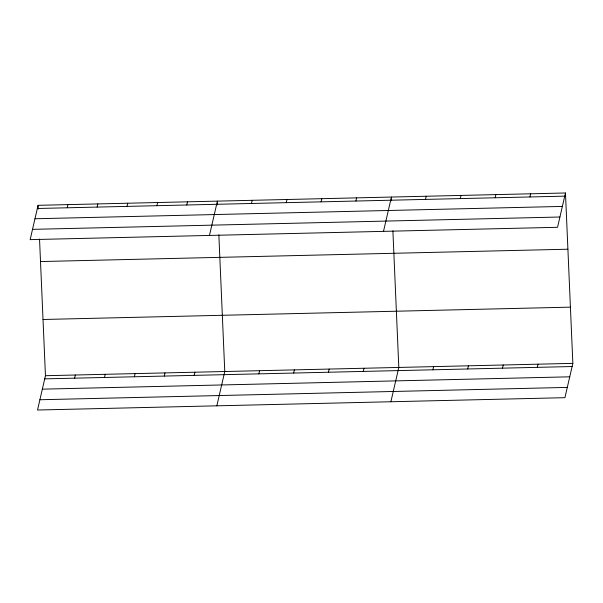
<?xml version="1.0" encoding="UTF-8"?>
<svg xmlns="http://www.w3.org/2000/svg" width="603" height="603" viewBox="0 0 603 603"><rect width="100%" height="100%" fill="white"/><g stroke="black" fill="none" stroke-linecap="round" stroke-linejoin="round"><path stroke-width="0.9" d="M38.072 205.321L30.15 239.632L557.549 227.293L565.471 192.983L38.072 205.321L38.23 209.068M67.227 207.786L67.958 204.621M39.534 239.059L45.451 375.707L37.529 410.017L564.928 397.679L572.85 363.368L565.471 192.983M97.113 207.085L97.844 203.92M74.606 378.171L75.337 375.013M126.999 206.384L127.73 203.226M104.492 377.478L105.224 374.312M156.886 205.691L157.617 202.525M134.379 376.777L135.11 373.611M186.772 204.99L187.503 201.824M164.265 376.076L164.996 372.91M209.467 235.434L217.389 201.123L217.547 204.877M194.151 375.375L194.882 372.217M251.466 203.475L252.197 200.309M216.846 405.819L224.768 371.516L218.851 234.861M286.274 202.661L287.005 199.495M258.845 373.868L259.576 370.702M321.082 201.847L321.814 198.681M293.653 373.053L294.385 369.888M355.891 201.033L356.622 197.867M328.462 372.239L329.193 369.074M383.508 231.364L391.43 197.053L391.588 200.799M363.27 371.425L364.001 368.26M425.507 199.405L426.238 196.239M390.887 401.749L398.809 367.446L392.892 230.791M460.315 198.591L461.046 195.425M432.886 369.79L433.617 366.632M495.123 197.776L495.854 194.611M467.694 368.976L468.425 365.817M529.931 196.962L530.663 193.797M502.503 368.162L503.234 364.996M537.311 367.348L538.042 364.182M37.341 208.487L564.74 196.148M34.966 218.761L562.365 206.422M32.524 229.351L559.923 217.012M40.507 261.551L567.905 249.212M43.017 319.484L570.415 307.146M45.451 375.707L572.85 363.368M44.72 378.872L572.119 366.534M42.346 389.154L569.745 376.815M39.904 399.744L567.302 387.405"/></g></svg>
